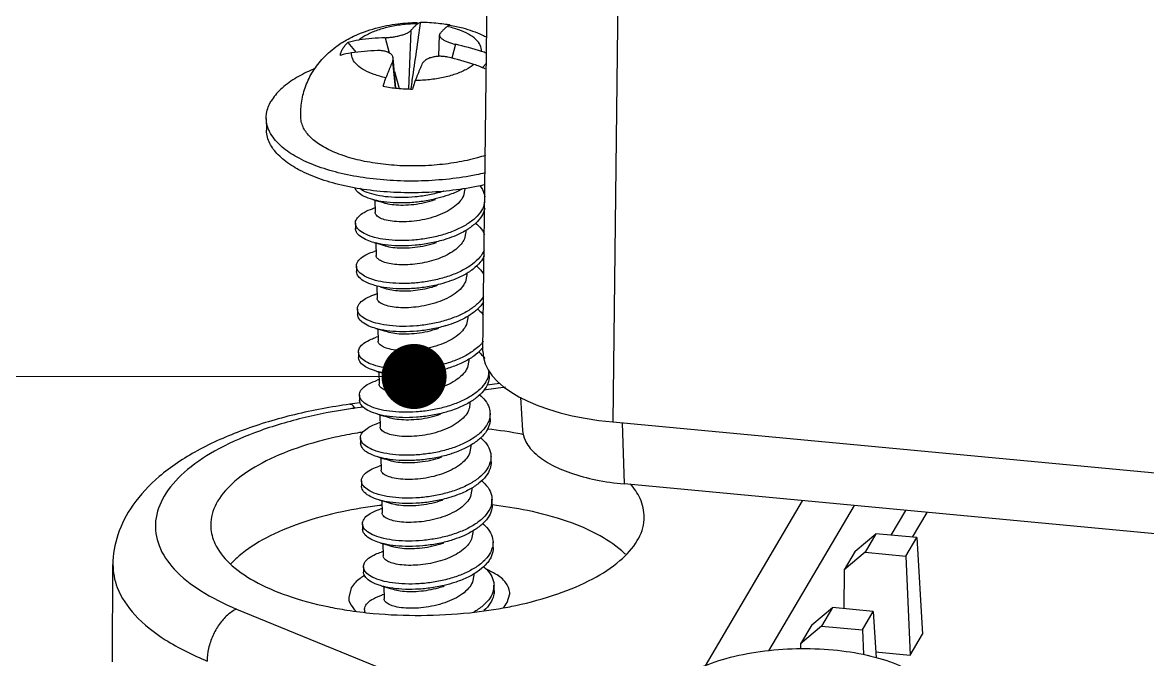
# Model space of a CAD drawing. Header units: millimetres. Extents: x 1690 to 2009, y -242 to -21.
# Drawn here: x 1715.92 to 1741.86, y -194.72 to -180.03 of the extents above; entities that cross this region are included whole.
import ezdxf

# ---------------------------------------------------------------- set-up
doc = ezdxf.new("R2010")
doc.units = ezdxf.units.MM
doc.layers.add('3_ALL_AXES', color=7, linetype='Continuous')
doc.layers.add('from', color=7, linetype='Continuous', lineweight=13)
doc.styles.add('宋体', font='SimSun.ttf')
doc.dimstyles.new('YanXiu', dxfattribs={"dimscale": 1.5, "dimtxt": 2.5, "dimasz": 2.2, "dimexe": 0.65, "dimexo": 0.65, "dimgap": 0.5, "dimtad": 1, "dimdsep": 46, "dimtxsty": '宋体', "dimcen": 0, "dimclrd": 3, "dimclre": 3, "dimclrt": 3, "dimazin": 2, "dimtfac": 1, "dimtofl": 0, "dimtmove": 0, "dimatfit": 3, "dimfxl": 1, "dimlwd": 5, "dimlwe": 5, "dimarcsym": 0})

# ---------------------------------------------------------------- blocks, each defined once
blk = doc.blocks.new('u40')
at = {"color": 7, "linetype": 'Continuous'}
for p, q in [((-94.345, 49.145), (-94.063, 72.876)), ((-91.067, 71.236), (-91.35, 47.509)), ((-96.603, 56.371), (-96.506, 56.021)), ((-96.009, 56.535), (-96.062, 55.192)), ((-95.363, 55.94), (-95.347, 56.433)), ((-97.458, 56.26), (-97.309, 56.075)), ((-97.309, 56.075), (-97.275, 56.033)), ((-94.981, 56.219), (-95.059, 55.898)), ((-96.429, 55.821), (-96.366, 55.211)), ((-96.353, 55.209), (-96.414, 55.899)), ((-94.344, 55.694), (-94.266, 55.78)), ((-96.387, 55.591), (-96.279, 55.202)), ((-94.358, 55.678), (-94.353, 55.683)), ((-94.353, 55.683), (-94.344, 55.694)), ((-94.763, 52.884), (-94.795, 52.724)), ((-96.834, 52.446), (-96.878, 52.431)), ((-97.285, 52.091), (-97.282, 51.967)), ((-94.74, 51.894), (-94.772, 51.734)), ((-96.81, 51.456), (-96.855, 51.441)), ((-97.262, 51.101), (-97.259, 50.977)), ((-94.717, 50.904), (-94.749, 50.744)), ((-96.836, 50.656), (-96.879, 50.669)), ((-96.787, 50.465), (-96.831, 50.451)), ((-96.578, 50.582), (-96.531, 50.57)), ((-97.239, 50.111), (-97.236, 49.987)), ((-94.694, 49.914), (-94.726, 49.754)), ((-96.764, 49.475), (-96.808, 49.461)), ((-97.216, 49.12), (-97.213, 48.997)), ((-94.67, 48.924), (-94.703, 48.764)), ((-94.202, 48.572), (-94.205, 48.696)), ((-96.741, 48.485), (-96.785, 48.47)), ((-93.828, 48.311), (-94.326, 48.241)), ((-93.952, 48.4), (-94.259, 48.357)), ((-97.193, 48.13), (-97.19, 48.006)), ((-93.479, 48.078), (-93.431, 47.316)), ((-97.182, 47.95), (-97.416, 47.917)), ((-97.108, 47.853), (-97.299, 47.827)), ((-96.718, 47.495), (-96.762, 47.48)), ((-94.179, 47.582), (-94.182, 47.705)), ((-91.35, 47.509), (-19.727, 40.795)), ((-91.136, 47.489), (-91.088, 46.079)), ((-97.169, 47.14), (-97.167, 47.016)), ((-94.624, 46.943), (-94.656, 46.783)), ((-94.156, 46.591), (-94.159, 46.715)), ((-96.694, 46.505), (-96.739, 46.49)), ((-97.146, 46.15), (-97.143, 46.026)), ((-94.601, 45.953), (-94.633, 45.793)), ((-19.467, 39.365), (-91.088, 46.079)), ((-94.133, 45.601), (-94.135, 45.725)), ((-89.216, 41.883), (-86.975, 45.694)), ((-96.671, 45.515), (-96.715, 45.5)), ((-87.751, 42.232), (-85.78, 45.582)), ((-84.931, 44.899), (-84.595, 45.47)), ((-84.108, 45.425), (-84.445, 44.853)), ((-97.123, 45.16), (-97.12, 45.036)), ((-94.578, 44.963), (-94.61, 44.803)), ((-85.761, 44.533), (-85.282, 44.932)), ((-85.282, 44.932), (-85.533, 44.506)), ((-84.342, 44.844), (-85.282, 44.932)), ((-94.109, 44.611), (-94.112, 44.735)), ((-84.593, 44.418), (-84.342, 44.844)), ((-84.342, 44.844), (-84.21, 42.615)), ((-96.648, 44.524), (-96.692, 44.51)), ((-85.761, 44.533), (-86.018, 44.096)), ((-85.533, 44.506), (-86.018, 44.096)), ((-85.533, 44.506), (-84.593, 44.418)), ((-84.593, 44.418), (-84.493, 42.133)), ((-102.89, 41.98), (-102.878, 44.22)), ((-97.1, 44.17), (-97.097, 44.046)), ((-94.555, 43.973), (-94.587, 43.813)), ((-86.018, 44.096), (-86.02, 43.203)), ((-97.383, 43.685), (-97.441, 43.459)), ((-94.086, 43.621), (-94.089, 43.745)), ((-96.625, 43.534), (-96.669, 43.52)), ((-93.786, 43.348), (-93.726, 43.546)), ((-100.024, 43.196), (-93.346, 40.464)), ((-97.077, 43.179), (-97.075, 43.125)), ((-86.763, 42.829), (-86.285, 43.228)), ((-86.285, 43.228), (-86.536, 42.802)), ((-85.345, 43.139), (-86.285, 43.228)), ((-85.596, 42.713), (-85.345, 43.139)), ((-85.345, 43.139), (-85.281, 42.068)), ((-86.763, 42.829), (-87.021, 42.392)), ((-86.536, 42.802), (-87.021, 42.392)), ((-86.536, 42.802), (-85.596, 42.713)), ((-85.596, 42.713), (-85.571, 42.144)), ((-84.493, 42.133), (-84.21, 42.615)), ((-87.021, 42.392), (-87.021, 42.28)), ((-85.29, 42.208), (-84.493, 42.133))]:
    blk.add_line(p, q, dxfattribs=at)
for points in [[(-96.883, 52.636), (-96.793, 52.611), (-96.692, 52.582), (-96.625, 52.563)], [(-96.859, 51.646), (-96.77, 51.621), (-96.669, 51.592), (-96.601, 51.573)], [(-96.718, 50.623), (-96.618, 50.594), (-96.578, 50.582)], [(-96.813, 49.666), (-96.723, 49.641), (-96.622, 49.612), (-96.555, 49.592)], [(-96.79, 48.676), (-96.7, 48.651), (-96.599, 48.622), (-96.532, 48.602)], [(-96.767, 47.686), (-96.677, 47.661), (-96.576, 47.632), (-96.509, 47.612)], [(-96.743, 46.695), (-96.654, 46.67), (-96.553, 46.641), (-96.485, 46.622)], [(-96.72, 45.705), (-96.631, 45.68), (-96.53, 45.651), (-96.462, 45.632)], [(-96.697, 44.715), (-96.608, 44.69), (-96.506, 44.661), (-96.439, 44.641)], [(-96.674, 43.725), (-96.584, 43.7), (-96.483, 43.671), (-96.416, 43.651)]]:
    blk.add_lwpolyline(points, dxfattribs=at)
for centre, radius, start, end in [((-294.06, 84.625), 200.232, 351.60535, 351.98937), ((-95.772, 56.628), 0.0936, 95.9445, 97.8874), ((-95.793, 52.889), 3.833, 83.8208, 89.8374), ((-95.753, 53.249), 3.47, 80.9335, 83.8263), ((-95.715, 53.493), 3.223, 79.0741, 80.9188), ((-95.094, 56.56), 0.0979, 96.0125, 102.8685), ((-96.992, 54.805), 1.527, 97.9407, 107.7541), ((-96.383, 50.474), 5.901, 92.1454, 97.991), ((-96.558, 50.176), 5.901, 92.1454, 97.991), ((-96.442, 49.715), 6.666, 71.9465, 77.3371), ((-94.955, 54.276), 1.869, 68.2634, 71.9567), ((-97.167, 54.507), 1.527, 97.9407, 107.7541), ((-96.618, 49.417), 6.666, 71.9465, 77.3371), ((-95.131, 53.977), 1.87, 63.3825, 71.9559), ((-158.942, 64.748), 63.66, 351.36721, 351.54932), ((-94.773, 52.65), 0.475, 343.7402, 345.886), ((-94.766, 52.649), 0.468, 345.8622, 355.2605), ((-95.086, 48.371), 0.99, 46.4242, 49.8725), ((-95.035, 49.763), 0.872, 318.5437, 318.8702), ((-94.981, 49.717), 0.801, 318.8118, 323.2991), ((-96.946, 49.177), 0.283, 215.8406, 217.6295), ((-94.67, 48.687), 0.465, 345.3095, 345.8621), ((-94.666, 48.687), 0.461, 345.827, 1.1156), ((-95.458, 34.635), 13.319, 97.943, 98.3651), ((-95.549, 37.169), 10.226, 98.9004, 99.2293), ((-95.246, 37.79), 9.607, 79.1925, 84.0127), ((-95.119, 38.505), 8.88, 78.8651, 79.1302), ((-94.646, 46.713), 0.488, 341.6079, 345.8863), ((-94.58, 45.714), 0.444, 346.191, 1.4393), ((-95.425, 34.961), 10.701, 96.8226, 96.9943), ((-95.42, 34.917), 10.746, 96.6999, 96.8226), ((-94.94, 44.951), 0.895, 314.6524, 319.9153), ((-94.619, 44.739), 0.508, 337.9757, 345.7847), ((-92.528, 42.96), 2.097, 45.5018, 46.272), ((-96.821, 44.234), 0.295, 215.6095, 219.7311), ((-94.545, 43.735), 0.456, 346.4551, 346.9283), ((-94.547, 43.735), 0.457, 346.9324, 1.2034), ((-96.887, 43.185), 0.189, 181.7837, 199.0685), ((-94.957, 42.417), 1.006, 48.5625, 49.684)]:
    blk.add_arc(centre, radius, start, end, dxfattribs=at)
blk.add_ellipse((-90.344, 49.213), major_axis=(4.001, 0.095), ratio=0.434926, start_param=3.125946, end_param=4.448003, dxfattribs=at)
for points, start_tangent, end_tangent in [([(-95.85, 56.69), (-96.178, 56.671), (-96.492, 56.621), (-96.776, 56.543), (-97.017, 56.44), (-97.203, 56.318)], (-0.999939, -0.011082), (-0.766595, -0.642131)), ([(-95.85, 56.69), (-95.876, 56.669), (-95.904, 56.645), (-95.931, 56.619), (-95.958, 56.591), (-95.984, 56.563), (-96.009, 56.535)], (-0.788317, -0.615269), (-0.647117, -0.762391)), ([(-95.85, 56.69), (-95.816, 56.712), (-95.785, 56.721)], (0.788317, 0.615269), (0.990553, 0.137133)), ([(-95.173, 56.627), (-95.199, 56.605), (-95.226, 56.581), (-95.254, 56.555), (-95.281, 56.527), (-95.307, 56.499), (-95.331, 56.471)], (-0.788317, -0.615269), (-0.647117, -0.762391)), ([(-95.116, 56.656), (-95.138, 56.648), (-95.173, 56.627)], (-0.975165, -0.221481), (-0.788317, -0.615269)), ([(-94.376, 56.053), (-94.407, 56.195), (-94.508, 56.33), (-94.675, 56.45), (-94.9, 56.551), (-95.173, 56.627)], (0.041656, 0.999132), (-0.978171, 0.207804)), ([(-96.603, 56.371), (-96.555, 56.374), (-96.507, 56.378), (-96.459, 56.383), (-96.409, 56.39), (-96.359, 56.398), (-96.308, 56.409), (-96.258, 56.42), (-96.211, 56.433), (-96.168, 56.447), (-96.129, 56.462), (-96.095, 56.476), (-96.066, 56.491), (-96.043, 56.505), (-96.024, 56.52), (-96.009, 56.535)], (0.999286, 0.037787), (0.647117, 0.762391)), ([(-95.331, 56.471), (-95.341, 56.456), (-95.346, 56.44), (-95.347, 56.433)], (-0.647117, -0.762391), (-0.032424, -0.999474)), ([(-95.347, 56.433), (-95.346, 56.423), (-95.342, 56.406), (-95.331, 56.387), (-95.315, 56.367), (-95.293, 56.347), (-95.265, 56.327), (-95.232, 56.308), (-95.196, 56.289), (-95.156, 56.272), (-95.115, 56.257), (-95.073, 56.243), (-95.028, 56.231), (-94.981, 56.219)], (-0.032424, -0.999474), (0.975716, -0.219037)), ([(-97.633, 55.962), (-97.615, 56.038), (-97.579, 56.114)], (0.121321, 0.992613), (0.507097, 0.861889)), ([(-97.579, 56.114), (-97.527, 56.188), (-97.458, 56.26)], (0.507097, 0.861889), (0.738896, 0.673819)), ([(-96.414, 55.899), (-96.414, 55.9), (-96.419, 55.925), (-96.43, 55.95), (-96.446, 55.974), (-96.468, 55.996), (-96.496, 56.016), (-96.529, 56.033), (-96.565, 56.047), (-96.604, 56.058), (-96.645, 56.066), (-96.688, 56.071), (-96.732, 56.073), (-96.779, 56.073)], (-0.088932, 0.996038), (-0.999286, -0.037787)), ([(-96.582, 55.446), (-96.854, 55.522), (-97.08, 55.622), (-97.247, 55.743), (-97.348, 55.877), (-97.378, 56.02)], (-0.978171, 0.207804), (0.041656, 0.999132)), ([(-96.429, 55.821), (-96.453, 55.766), (-96.478, 55.707), (-96.504, 55.644), (-96.531, 55.579), (-96.557, 55.512), (-96.582, 55.446)], (-0.408606, -0.912711), (-0.352065, -0.935975)), ([(-96.429, 55.821), (-96.419, 55.848), (-96.414, 55.874), (-96.414, 55.899)], (0.408606, 0.912711), (-0.088932, 0.996038)), ([(-95.156, 55.921), (-95.205, 55.93), (-95.253, 55.937), (-95.302, 55.94), (-95.351, 55.941), (-95.402, 55.938), (-95.453, 55.932), (-95.503, 55.923), (-95.55, 55.91), (-95.593, 55.894), (-95.632, 55.875), (-95.666, 55.854), (-95.694, 55.832), (-95.718, 55.809), (-95.737, 55.784), (-95.751, 55.757)], (-0.975716, 0.219037), (-0.408606, -0.912711)), ([(-95.751, 55.757), (-95.776, 55.702), (-95.801, 55.643), (-95.827, 55.58), (-95.853, 55.515), (-95.879, 55.449), (-95.905, 55.383)], (-0.408606, -0.912711), (-0.352065, -0.935975)), ([(-94.552, 55.755), (-94.738, 55.633), (-94.978, 55.53), (-95.263, 55.452), (-95.576, 55.402), (-95.905, 55.383)], (-0.766595, -0.642131), (-0.999939, -0.011082)), ([(-96.647, 55.251), (-96.617, 55.348), (-96.582, 55.446)], (0.280732, 0.959786), (0.352065, 0.935975)), ([(-95.905, 55.383), (-95.939, 55.285), (-95.969, 55.187)], (-0.352065, -0.935975), (-0.280732, -0.959786)), ([(-96.647, 55.251), (-96.317, 55.204), (-95.969, 55.187)], (0.981846, -0.189681), (0.999991, -0.004223)), ([(-94.415, 52.96), (-94.356, 52.868), (-94.301, 52.703)], (0.614107, -0.789222), (0.128664, -0.991688)), ([(-96.883, 52.636), (-96.941, 52.654), (-97.128, 52.734), (-97.25, 52.83), (-97.298, 52.91)], (-0.963296, 0.268443), (-0.303172, 0.952936)), ([(-95.244, 52.831), (-95.264, 52.825), (-95.579, 52.747), (-95.905, 52.699), (-96.227, 52.683), (-96.529, 52.697), (-96.797, 52.738), (-97.018, 52.804), (-97.182, 52.89), (-97.184, 52.892)], (-0.954305, -0.298834), (-0.81582, 0.578306)), ([(-95.203, 52.72), (-95.449, 52.651), (-95.774, 52.59), (-96.102, 52.562), (-96.415, 52.564), (-96.7, 52.596), (-96.883, 52.636)], (-0.949856, -0.312687), (-0.963296, 0.268443)), ([(-94.795, 52.724), (-94.886, 52.584), (-95.031, 52.452), (-95.221, 52.339), (-95.441, 52.248), (-95.682, 52.181), (-95.93, 52.139), (-96.17, 52.124), (-96.391, 52.133), (-96.576, 52.164), (-96.715, 52.212), (-96.803, 52.275), (-96.831, 52.341)], (-0.393359, -0.919385), (-0.042563, 0.999094)), ([(-94.819, 52.884), (-94.865, 52.859), (-95.14, 52.741), (-95.203, 52.72)], (-0.877123, -0.480266), (-0.949856, -0.312687)), ([(-97.285, 52.091), (-97.28, 52.137), (-97.217, 52.243), (-97.085, 52.342), (-96.891, 52.427), (-96.878, 52.431)], (-0.030534, 0.999534), (0.949803, 0.312848)), ([(-94.317, 52.517), (-94.403, 52.344), (-94.556, 52.181), (-94.769, 52.034), (-95.03, 51.909), (-95.327, 51.81), (-95.647, 51.74), (-95.974, 51.701), (-96.292, 51.693), (-96.586, 51.715), (-96.842, 51.764), (-97.047, 51.837), (-97.193, 51.927), (-97.252, 51.991)], (-0.27999, -0.960003), (-0.552873, 0.833266)), ([(-96.625, 52.563), (-96.586, 52.552), (-96.402, 52.521), (-96.182, 52.512), (-95.942, 52.527), (-95.693, 52.569), (-95.452, 52.636), (-95.437, 52.641)], (0.957779, -0.287507), (0.944375, 0.328872)), ([(-94.305, 52.429), (-94.373, 52.262), (-94.512, 52.094), (-94.712, 51.942), (-94.965, 51.811), (-95.179, 51.73)], (-0.205882, -0.978577), (-0.949937, -0.312441)), ([(-97.252, 51.991), (-97.272, 52.029), (-97.285, 52.091)], (-0.552873, 0.833266), (-0.030534, 0.999534)), ([(-96.859, 51.646), (-97.012, 51.698), (-97.17, 51.786), (-97.261, 51.888), (-97.282, 51.967)], (-0.963688, 0.267031), (-0.040559, 0.999177)), ([(-94.513, 52.095), (-94.415, 51.998), (-94.312, 51.836)], (0.761344, -0.648348), (0.38874, -0.921347)), ([(-95.179, 51.73), (-95.257, 51.705), (-95.575, 51.629), (-95.904, 51.583), (-96.227, 51.569), (-96.529, 51.585), (-96.795, 51.63), (-96.859, 51.646)], (-0.949937, -0.312441), (-0.963688, 0.267031)), ([(-96.601, 51.573), (-96.562, 51.562), (-96.377, 51.531), (-96.156, 51.522), (-95.916, 51.537), (-95.667, 51.579), (-95.427, 51.646), (-95.414, 51.651)], (0.957773, -0.287525), (0.944372, 0.328879)), ([(-94.772, 51.734), (-94.85, 51.608), (-94.972, 51.489), (-95.133, 51.383), (-95.32, 51.294), (-95.529, 51.223), (-95.749, 51.173), (-95.97, 51.143), (-96.183, 51.133), (-96.379, 51.144), (-96.545, 51.172)], (-0.393359, -0.919385), (-0.972219, 0.234074)), ([(-97.262, 51.101), (-97.244, 51.182), (-97.157, 51.288), (-97.002, 51.383), (-96.855, 51.441)], (-0.005964, 0.999982), (0.950118, 0.311891)), ([(-94.316, 51.466), (-94.417, 51.306), (-94.587, 51.147), (-94.815, 51.006), (-95.087, 50.888), (-95.392, 50.797), (-95.716, 50.736), (-96.041, 50.706), (-96.354, 50.707), (-96.639, 50.736), (-96.882, 50.792)], (-0.399254, -0.91684), (-0.955088, 0.296321)), ([(-96.545, 51.172), (-96.663, 51.209), (-96.749, 51.257), (-96.798, 51.312), (-96.807, 51.351)], (-0.972219, 0.234074), (-0.039087, 0.999236)), ([(-94.315, 51.337), (-94.406, 51.192), (-94.574, 51.031), (-94.8, 50.888), (-95.073, 50.768), (-95.156, 50.74)], (-0.409202, -0.912444), (-0.949855, -0.312691)), ([(-94.494, 51.108), (-94.479, 51.095), (-94.336, 50.933), (-94.321, 50.909)], (0.764366, -0.644783), (0.503289, -0.864118)), ([(-97.224, 50.995), (-97.259, 51.072), (-97.262, 51.101)], (-0.579891, 0.814694), (-0.005964, 0.999982)), ([(-96.879, 50.669), (-97.071, 50.747), (-97.198, 50.843), (-97.256, 50.949), (-97.259, 50.977)], (-0.955088, 0.296321), (-0.005964, 0.999982)), ([(-97.201, 50.967), (-97.224, 50.995)], (-0.673262, 0.739404), (-0.579891, 0.814694)), ([(-96.882, 50.792), (-97.073, 50.871), (-97.201, 50.967)], (-0.955088, 0.296321), (-0.673262, 0.739404)), ([(-95.156, 50.74), (-95.379, 50.676), (-95.704, 50.613), (-96.032, 50.582), (-96.347, 50.583), (-96.634, 50.612), (-96.836, 50.656)], (-0.949855, -0.312691), (-0.96334, 0.268284)), ([(-94.749, 50.744), (-94.839, 50.603), (-94.985, 50.472), (-95.175, 50.358), (-95.395, 50.268), (-95.635, 50.201), (-95.884, 50.159), (-96.124, 50.143), (-96.345, 50.152), (-96.53, 50.183), (-96.669, 50.232), (-96.757, 50.295), (-96.785, 50.36)], (-0.393359, -0.919385), (-0.042559, 0.999094)), ([(-96.531, 50.57), (-96.365, 50.542), (-96.168, 50.531), (-95.956, 50.541), (-95.735, 50.571), (-95.515, 50.621), (-95.391, 50.66)], (0.972219, -0.234074), (0.944303, 0.329078)), ([(-97.238, 50.111), (-97.236, 50.146), (-97.178, 50.254), (-97.051, 50.355), (-96.859, 50.441), (-96.831, 50.451)], (-0.038305, 0.999266), (0.949702, 0.313154)), ([(-94.33, 50.404), (-94.47, 50.236), (-94.673, 50.083), (-94.927, 49.952), (-95.222, 49.846), (-95.542, 49.77), (-95.872, 49.725), (-96.196, 49.712), (-96.498, 49.73), (-96.763, 49.776), (-96.978, 49.846), (-97.133, 49.935), (-97.207, 50.013)], (-0.520754, -0.853707), (-0.538544, 0.842597)), ([(-97.207, 50.013), (-97.221, 50.038), (-97.238, 50.111)], (-0.538544, 0.842597), (-0.038305, 0.999266)), ([(-94.331, 50.274), (-94.468, 50.112), (-94.67, 49.959), (-94.924, 49.828), (-95.133, 49.749)], (-0.529998, -0.847999), (-0.949934, -0.312451)), ([(-94.466, 50.114), (-94.364, 50.012), (-94.33, 49.969)], (0.761191, -0.648528), (0.58487, -0.811127)), ([(-96.813, 49.666), (-96.975, 49.722), (-97.13, 49.811), (-97.218, 49.914), (-97.235, 49.987)], (-0.963694, 0.267009), (-0.038305, 0.999266)), ([(-95.133, 49.749), (-95.219, 49.723), (-95.539, 49.646), (-95.869, 49.602), (-96.193, 49.589), (-96.495, 49.606), (-96.76, 49.652), (-96.813, 49.666)], (-0.949934, -0.312451), (-0.963694, 0.267009)), ([(-94.726, 49.754), (-94.816, 49.614), (-94.96, 49.483), (-95.15, 49.369), (-95.37, 49.278), (-95.61, 49.211), (-95.858, 49.169), (-96.098, 49.153), (-96.32, 49.162), (-96.507, 49.193), (-96.645, 49.242), (-96.733, 49.305), (-96.761, 49.37)], (-0.393359, -0.919385), (-0.042524, 0.999095)), ([(-96.555, 49.592), (-96.516, 49.582), (-96.331, 49.55), (-96.109, 49.541), (-95.87, 49.557), (-95.621, 49.599), (-95.381, 49.666), (-95.368, 49.67)], (0.957773, -0.287526), (0.944372, 0.32888)), ([(-97.216, 49.12), (-97.188, 49.22), (-97.089, 49.324), (-96.922, 49.418), (-96.808, 49.461)], (-0.012561, 0.999921), (0.949952, 0.312397)), ([(-94.337, 49.369), (-94.381, 49.313), (-94.441, 49.252)], (-0.587738, -0.809051), (-0.724248, -0.689539)), ([(-97.175, 49.011), (-97.215, 49.111), (-97.216, 49.12)], (-0.585457, 0.810704), (-0.012561, 0.999921)), ([(-94.441, 49.252), (-94.559, 49.154), (-94.793, 49.013), (-95.073, 48.897), (-95.384, 48.808), (-95.712, 48.75), (-96.04, 48.724), (-96.353, 48.729), (-96.635, 48.764), (-96.872, 48.824), (-97.054, 48.906), (-97.17, 49.004)], (-0.724248, -0.689539), (-0.610483, 0.792029)), ([(-94.382, 49.186), (-94.556, 49.03), (-94.79, 48.889), (-95.07, 48.773), (-95.11, 48.759)], (-0.662046, -0.749463), (-0.949866, -0.312658)), ([(-94.403, 49.088), (-94.301, 48.97)], (0.724145, -0.689648), (0.570444, -0.821336)), ([(-96.79, 48.676), (-96.869, 48.7), (-97.051, 48.782), (-97.167, 48.88), (-97.212, 48.987), (-97.213, 48.997)], (-0.96335, 0.268248), (-0.012561, 0.999921)), ([(-94.22, 48.569), (-94.303, 48.394), (-94.454, 48.228), (-94.666, 48.079), (-94.929, 47.952), (-95.229, 47.851), (-95.552, 47.78), (-95.882, 47.741), (-96.203, 47.733), (-96.499, 47.756), (-96.757, 47.806), (-96.963, 47.88), (-97.107, 47.972), (-97.159, 48.029)], (-0.253599, -0.96731), (-0.560648, 0.828054)), ([(-95.11, 48.759), (-95.381, 48.684), (-95.709, 48.626), (-96.037, 48.6), (-96.35, 48.605), (-96.632, 48.64), (-96.79, 48.676)], (-0.949866, -0.312658), (-0.96335, 0.268248)), ([(-94.703, 48.764), (-94.792, 48.624), (-94.936, 48.493), (-95.125, 48.38), (-95.344, 48.289), (-95.586, 48.221), (-95.833, 48.179), (-96.073, 48.163), (-96.296, 48.172), (-96.483, 48.203), (-96.622, 48.252), (-96.71, 48.315), (-96.738, 48.38)], (-0.393359, -0.919385), (-0.042552, 0.999094)), ([(-96.532, 48.602), (-96.493, 48.591), (-96.306, 48.56), (-96.084, 48.551), (-95.844, 48.567), (-95.596, 48.609), (-95.356, 48.676), (-95.344, 48.68)], (0.957771, -0.287532), (0.944369, 0.328888)), ([(-94.202, 48.572), (-94.217, 48.446), (-94.3, 48.27), (-94.452, 48.104), (-94.663, 47.955), (-94.926, 47.828), (-95.087, 47.769)], (0.020757, -0.999785), (-0.949898, -0.312561)), ([(-97.192, 48.13), (-97.185, 48.185), (-97.115, 48.292), (-96.976, 48.391), (-96.785, 48.47)], (-0.023737, 0.999718), (0.949993, 0.312271)), ([(-97.159, 48.029), (-97.182, 48.076), (-97.192, 48.13)], (-0.560648, 0.828054), (-0.023737, 0.999718)), ([(-96.767, 47.686), (-96.96, 47.756), (-97.104, 47.848), (-97.179, 47.952), (-97.189, 48.006)], (-0.96358, 0.267419), (-0.023737, 0.999718)), ([(-94.423, 48.136), (-94.295, 48.003), (-94.203, 47.832), (-94.182, 47.705)], (0.763401, -0.645925), (0.02612, -0.999659)), ([(-97.416, 47.917), (-98.69, 47.677), (-99.875, 47.32), (-100.933, 46.844), (-101.81, 46.249), (-102.419, 45.589), (-102.765, 44.905), (-102.878, 44.22)], (-0.990405, -0.138198), (-0.005657, -0.999984)), ([(-97.396, 47.813), (-98.516, 47.595), (-99.612, 47.259), (-100.532, 46.835), (-101.238, 46.34), (-101.698, 45.796), (-101.893, 45.227), (-101.813, 44.658), (-101.462, 44.115), (-100.855, 43.619), (-100.024, 43.196)], (-0.98936, -0.145489), (0.925561, -0.378598)), ([(-97.299, 47.827), (-97.379, 47.91), (-97.415, 47.912)], (-0.541472, 0.840719), (-0.990021, -0.140923)), ([(-95.087, 47.769), (-95.226, 47.727), (-95.549, 47.656), (-95.879, 47.617), (-96.2, 47.609), (-96.497, 47.632), (-96.754, 47.682), (-96.767, 47.686)], (-0.949898, -0.312561), (-0.96358, 0.267419)), ([(-94.679, 47.773), (-94.769, 47.633), (-94.914, 47.502), (-95.103, 47.389), (-95.323, 47.298), (-95.564, 47.231), (-95.812, 47.189), (-96.052, 47.173), (-96.274, 47.182), (-96.46, 47.213), (-96.599, 47.262), (-96.687, 47.324), (-96.715, 47.39)], (-0.393359, -0.919385), (-0.042524, 0.999095)), ([(-94.647, 47.934), (-94.648, 47.907), (-94.679, 47.773)], (0.025158, -0.999683), (-0.393359, -0.919385)), ([(-97.169, 47.14), (-97.169, 47.149), (-97.129, 47.258), (-97.018, 47.361), (-96.842, 47.452), (-96.762, 47.48)], (-0.033641, 0.999434), (0.94974, 0.313038)), ([(-94.195, 47.587), (-94.237, 47.475), (-94.361, 47.305), (-94.549, 47.148), (-94.791, 47.011), (-95.077, 46.899), (-95.393, 46.815), (-95.722, 46.763), (-96.049, 46.742), (-96.357, 46.753), (-96.633, 46.792), (-96.861, 46.856), (-97.032, 46.942), (-97.136, 47.041)], (-0.241287, -0.970454), (-0.537685, 0.843146)), ([(-96.509, 47.612), (-96.469, 47.601), (-96.282, 47.57), (-96.059, 47.561), (-95.819, 47.577), (-95.572, 47.619), (-95.33, 47.687), (-95.321, 47.69)], (0.957772, -0.287528), (0.944366, 0.328897)), ([(-94.179, 47.582), (-94.181, 47.53), (-94.234, 47.352), (-94.358, 47.181), (-94.546, 47.024), (-94.789, 46.887), (-95.063, 46.779)], (0.02612, -0.999659), (-0.949924, -0.312482)), ([(-94.182, 47.705), (-94.184, 47.653), (-94.195, 47.587)], (0.02612, -0.999659), (-0.241287, -0.970454)), ([(-97.189, 47.263), (-97.659, 47.175), (-98.628, 46.908), (-99.439, 46.56), (-100.064, 46.142), (-100.463, 45.68)], (-0.987054, -0.16039), (-0.507097, -0.861889)), ([(-93.431, 47.316), (-93.372, 47.088), (-93.161, 46.803), (-92.805, 46.547), (-92.327, 46.335), (-91.743, 46.176), (-91.088, 46.079)], (0.067909, -0.997692), (0.995635, -0.093332)), ([(-97.136, 47.041), (-97.169, 47.14)], (-0.537685, 0.843146), (-0.033641, 0.999434)), ([(-96.743, 46.695), (-96.858, 46.733), (-97.029, 46.818), (-97.133, 46.917), (-97.166, 47.016)], (-0.963529, 0.267603), (-0.033641, 0.999434)), ([(-94.4, 47.147), (-94.33, 47.081), (-94.209, 46.914), (-94.16, 46.738), (-94.159, 46.715)], (0.763671, -0.645605), (0.021048, -0.999778)), ([(-95.063, 46.779), (-95.075, 46.775), (-95.39, 46.692), (-95.719, 46.639), (-96.046, 46.618), (-96.354, 46.629), (-96.63, 46.668), (-96.743, 46.695)], (-0.949924, -0.312482), (-0.963529, 0.267603)), ([(-94.656, 46.783), (-94.746, 46.643), (-94.889, 46.513), (-95.078, 46.4), (-95.298, 46.308), (-95.539, 46.241), (-95.787, 46.199), (-96.027, 46.183), (-96.249, 46.191), (-96.437, 46.223), (-96.576, 46.271), (-96.664, 46.334), (-96.692, 46.4)], (-0.393359, -0.919385), (-0.042555, 0.999094)), ([(-96.485, 46.622), (-96.446, 46.611), (-96.26, 46.58), (-96.038, 46.571), (-95.798, 46.587), (-95.55, 46.629), (-95.309, 46.696), (-95.298, 46.7)], (0.957771, -0.287532), (0.944369, 0.328888)), ([(-94.159, 46.715), (-94.173, 46.594)], (0.021048, -0.999778), (-0.243752, -0.969838)), ([(-97.146, 46.15), (-97.132, 46.223), (-97.05, 46.329), (-96.899, 46.426), (-96.739, 46.49)], (-0.008892, 0.99996), (0.950136, 0.311836)), ([(-94.183, 46.559), (-94.278, 46.384), (-94.44, 46.221), (-94.662, 46.075), (-94.931, 45.952), (-95.236, 45.856), (-95.562, 45.791), (-95.891, 45.757), (-96.209, 45.754), (-96.5, 45.782), (-96.75, 45.837), (-96.946, 45.914), (-97.078, 46.008)], (-0.315444, -0.948944), (-0.697216, 0.716861)), ([(-94.156, 46.591), (-94.18, 46.435), (-94.275, 46.26), (-94.437, 46.097), (-94.659, 45.951), (-94.928, 45.828), (-95.04, 45.789)], (0.021048, -0.999778), (-0.949863, -0.312665)), ([(-97.11, 46.046), (-97.141, 46.114), (-97.146, 46.15)], (-0.576566, 0.81705), (-0.008892, 0.99996)), ([(-96.72, 45.705), (-96.747, 45.713), (-96.943, 45.79), (-97.075, 45.885), (-97.138, 45.99), (-97.143, 46.026)], (-0.963328, 0.268327), (-0.008892, 0.99996)), ([(-97.078, 46.008), (-97.11, 46.046)], (-0.697216, 0.716861), (-0.576566, 0.81705)), ([(-94.378, 46.157), (-94.228, 45.995), (-94.148, 45.821), (-94.136, 45.725)], (0.764233, -0.644941), (0.024056, -0.999711)), ([(-90.626, 45.306), (-90.721, 45.743), (-90.945, 46.081)], (0.010196, 0.999948), (-0.661823, 0.74966)), ([(-100.463, 45.68), (-100.621, 45.195), (-100.621, 45.073)], (-0.507097, -0.861889), (0.067825, -0.997697)), ([(-95.04, 45.789), (-95.233, 45.733), (-95.559, 45.667), (-95.888, 45.633), (-96.206, 45.631), (-96.497, 45.658), (-96.72, 45.705)], (-0.949863, -0.312665), (-0.963328, 0.268327)), ([(-94.633, 45.793), (-94.722, 45.653), (-94.865, 45.524), (-95.053, 45.41), (-95.273, 45.319), (-95.515, 45.251), (-95.761, 45.209), (-96.001, 45.193), (-96.225, 45.201), (-96.414, 45.233), (-96.553, 45.281), (-96.641, 45.344), (-96.669, 45.41)], (-0.393359, -0.919385), (-0.04265, 0.99909)), ([(-96.462, 45.632), (-96.423, 45.621), (-96.235, 45.59), (-96.012, 45.581), (-95.772, 45.597), (-95.525, 45.639), (-95.284, 45.707), (-95.275, 45.71)], (0.957772, -0.287528), (0.944366, 0.328897)), ([(-96.728, 45.583), (-97.592, 45.439), (-98.548, 45.176), (-99.348, 44.832), (-99.965, 44.42), (-100.157, 44.234)], (-0.992558, -0.121772), (-0.674325, -0.738435)), ([(-97.123, 45.16), (-97.121, 45.187), (-97.069, 45.296), (-96.946, 45.397), (-96.759, 45.485), (-96.715, 45.5)], (-0.040976, 0.99916), (0.949661, 0.313281)), ([(-94.148, 45.608), (-94.207, 45.465), (-94.342, 45.297), (-94.54, 45.143), (-94.791, 45.01), (-95.083, 44.902), (-95.402, 44.824), (-95.732, 44.777), (-96.057, 44.761), (-96.361, 44.777), (-96.629, 44.821), (-96.848, 44.889), (-97.008, 44.977), (-97.092, 45.063)], (-0.237713, -0.971335), (-0.530434, 0.847726)), ([(-94.133, 45.601), (-94.138, 45.519), (-94.204, 45.342), (-94.339, 45.173), (-94.537, 45.019), (-94.788, 44.886), (-95.017, 44.799)], (0.024056, -0.999711), (-0.949943, -0.312424)), ([(-91.079, 44.476), (-91.642, 44.881), (-92.396, 45.215), (-93.317, 45.466), (-94.134, 45.596)], (-0.722599, 0.691267), (-0.993476, 0.114044)), ([(-97.092, 45.063), (-97.101, 45.079), (-97.123, 45.16)], (-0.530434, 0.847726), (-0.040976, 0.99916)), ([(-94.352, 45.165), (-94.258, 45.073), (-94.15, 44.904), (-94.112, 44.735)], (0.762165, -0.647383), (0.024636, -0.999696)), ([(-90.785, 44.773), (-90.627, 45.258), (-90.626, 45.306)], (0.507097, 0.861889), (0.010196, 0.999948)), ([(-100.621, 45.073), (-100.527, 44.71), (-100.19, 44.254), (-99.62, 43.843), (-98.855, 43.505), (-97.922, 43.25), (-97.484, 43.171)], (0.067825, -0.997697), (0.988119, -0.153692)), ([(-96.697, 44.715), (-96.845, 44.766), (-97.005, 44.854), (-97.098, 44.955), (-97.12, 45.036)], (-0.963676, 0.267076), (-0.040976, 0.99916)), ([(-95.017, 44.799), (-95.08, 44.779), (-95.399, 44.7), (-95.729, 44.653), (-96.054, 44.638), (-96.358, 44.653), (-96.626, 44.697), (-96.697, 44.715)], (-0.949943, -0.312424), (-0.963676, 0.267076)), ([(-94.676, 44.692), (-94.799, 44.567), (-94.965, 44.455), (-95.162, 44.361), (-95.382, 44.288), (-95.613, 44.237), (-95.844, 44.209), (-96.064, 44.203), (-96.264, 44.218), (-96.429, 44.253), (-96.549, 44.302), (-96.624, 44.362), (-96.645, 44.419)], (-0.608668, -0.793425), (-0.049327, 0.998783)), ([(-96.439, 44.642), (-96.399, 44.631), (-96.211, 44.599), (-95.987, 44.591), (-95.747, 44.607), (-95.501, 44.649), (-95.259, 44.717), (-95.252, 44.719)], (0.957777, -0.287513), (0.944362, 0.328908)), ([(-94.61, 44.803), (-94.639, 44.747), (-94.676, 44.692)], (-0.393359, -0.919385), (-0.608668, -0.793425)), ([(-94.112, 44.735), (-94.112, 44.727), (-94.126, 44.614)], (0.024636, -0.999696), (-0.244763, -0.969583)), ([(-93.769, 43.241), (-93.589, 43.278), (-92.62, 43.544), (-91.81, 43.893), (-91.185, 44.311), (-90.785, 44.773)], (0.981867, 0.189571), (0.507097, 0.861889)), ([(-97.1, 44.17), (-97.076, 44.261), (-96.982, 44.366), (-96.821, 44.46), (-96.692, 44.51)], (-0.007261, 0.999974), (0.950039, 0.312133)), ([(-94.148, 44.548), (-94.255, 44.375)], (-0.374343, -0.92729), (-0.643043, -0.76583)), ([(-94.109, 44.611), (-94.109, 44.603), (-94.145, 44.424), (-94.19, 44.335)], (0.024636, -0.999696), (-0.528083, -0.849193)), ([(-102.877, 44.22), (-102.778, 43.692), (-102.372, 43.062), (-101.671, 42.488), (-100.704, 41.996)], (0.000016, -1), (0.925561, -0.378598)), ([(-97.061, 44.062), (-97.098, 44.152), (-97.1, 44.17)], (-0.581684, 0.813415), (-0.007261, 0.999974)), ([(-94.31, 44.315), (-94.428, 44.214), (-94.658, 44.072), (-94.935, 43.953), (-95.244, 43.863), (-95.572, 43.802), (-95.9, 43.774), (-96.215, 43.777), (-96.5, 43.809), (-96.741, 43.868), (-96.926, 43.949), (-97.048, 44.045)], (-0.71058, -0.703617), (-0.638686, 0.769467)), ([(-94.252, 44.251), (-94.425, 44.09), (-94.655, 43.948), (-94.932, 43.83), (-94.994, 43.808)], (-0.643043, -0.76583), (-0.94985, -0.312706)), ([(-94.332, 44.177), (-94.3, 44.149), (-94.163, 43.985), (-94.096, 43.811), (-94.089, 43.745)], (0.764385, -0.64476), (0.021474, -0.999769)), ([(-94.19, 44.335), (-94.252, 44.251)], (-0.528083, -0.849193), (-0.643043, -0.76583)), ([(-93.726, 43.546), (-93.727, 43.577), (-93.819, 43.803), (-94.053, 44.003), (-94.25, 44.104)], (0.022624, 0.999744), (-0.91828, 0.395931)), ([(-97.071, 43.973), (-97.179, 43.901), (-97.383, 43.685)], (-0.856854, -0.51556), (-0.507097, -0.861889)), ([(-96.674, 43.725), (-96.738, 43.744), (-96.924, 43.825), (-97.045, 43.922), (-97.096, 44.028), (-97.097, 44.046)], (-0.963301, 0.268424), (-0.007261, 0.999974)), ([(-94.994, 43.808), (-95.241, 43.739), (-95.569, 43.679), (-95.897, 43.65), (-96.212, 43.653), (-96.497, 43.685), (-96.674, 43.725)], (-0.94985, -0.312706), (-0.963301, 0.268424)), ([(-94.587, 43.813), (-94.676, 43.673), (-94.819, 43.543), (-95.007, 43.43), (-95.226, 43.339), (-95.468, 43.271), (-95.715, 43.229), (-95.955, 43.212), (-96.179, 43.221), (-96.367, 43.252), (-96.506, 43.301), (-96.594, 43.364), (-96.622, 43.429)], (-0.393359, -0.919385), (-0.042656, 0.99909)), ([(-96.416, 43.651), (-96.25, 43.617), (-96.05, 43.601), (-95.83, 43.607), (-95.599, 43.635), (-95.368, 43.686), (-95.229, 43.729)], (0.958096, -0.286448), (0.944293, 0.329105)), ([(-94.102, 43.628), (-94.179, 43.455), (-94.325, 43.289), (-94.533, 43.138), (-94.558, 43.123)], (-0.234203, -0.972188), (-0.866981, -0.498342)), ([(-94.086, 43.621), (-94.098, 43.508), (-94.176, 43.332), (-94.322, 43.165), (-94.327, 43.161)], (0.021474, -0.999769), (-0.748976, -0.662597)), ([(-97.441, 43.459), (-97.441, 43.455), (-97.349, 43.23), (-97.269, 43.142)], (0.058488, -0.998288), (0.736655, -0.676269)), ([(-97.076, 43.179), (-97.071, 43.226), (-97.007, 43.334), (-96.872, 43.433), (-96.675, 43.518), (-96.669, 43.52)], (-0.030891, 0.999523), (0.949844, 0.312723)), ([(-93.887, 43.219), (-93.786, 43.348)], (0.709329, 0.704878), (0.507097, 0.861889)), ([(-100.024, 43.196), (-100.236, 43.055), (-100.426, 42.842), (-100.576, 42.577), (-100.671, 42.286), (-100.704, 41.996)], (-0.907933, -0.419116), (0.003003, -0.999995)), ([(-97.484, 43.171), (-96.877, 43.096), (-95.77, 43.049), (-94.651, 43.111), (-93.769, 43.241)], (0.988119, -0.153692), (0.981867, 0.189571)), ([(-90.23, 41.164), (-89.912, 41.513), (-89.401, 41.817), (-88.733, 42.057), (-87.952, 42.216), (-87.112, 42.283), (-86.27, 42.254), (-85.483, 42.131), (-84.806, 41.921), (-84.284, 41.64), (-83.953, 41.306), (-83.836, 40.969)], (0.507097, 0.861889), (0.06582, -0.997831))]:
    blk.add_spline(points, degree=3, dxfattribs=dict(at, start_tangent=start_tangent, end_tangent=end_tangent))
at = {"layer": '3_ALL_AXES', "color": 7, "linetype": 'Continuous'}
for p, q in [((-99.342, 54.506), (-99.336, 54.236)), ((-96.838, 52.624), (-96.831, 52.341)), ((-94.741, 51.927), (-94.74, 51.894)), ((-96.815, 51.634), (-96.808, 51.351)), ((-94.718, 50.94), (-94.717, 50.904)), ((-96.791, 50.644), (-96.785, 50.36)), ((-94.694, 49.947), (-94.694, 49.914)), ((-96.768, 49.653), (-96.762, 49.37)), ((-94.671, 48.961), (-94.67, 48.924)), ((-96.745, 48.663), (-96.738, 48.38)), ((-94.648, 47.966), (-94.647, 47.934)), ((-96.722, 47.673), (-96.715, 47.39)), ((-94.625, 46.98), (-94.624, 46.943)), ((-96.699, 46.683), (-96.692, 46.4)), ((-94.602, 45.989), (-94.601, 45.953)), ((-96.675, 45.693), (-96.669, 45.41)), ((-94.579, 44.997), (-94.578, 44.963)), ((-96.652, 44.703), (-96.646, 44.419)), ((-94.555, 44.01), (-94.555, 43.973)), ((-96.629, 43.712), (-96.622, 43.429))]:
    blk.add_line(p, q, dxfattribs=at)
for centre, radius, start, end in [((-95.746, 53.091), 3.628, 79.9704, 80.7746), ((-95.739, 53.129), 3.588, 79.8017, 79.9692), ((-96.672, 51.991), 3.983, 112.73, 114.4715)]:
    blk.add_arc(centre, radius, start, end, dxfattribs=at)
for points, start_tangent, end_tangent in [([(-97.492, 56.318), (-97.328, 56.403), (-96.82, 56.589), (-96.307, 56.69), (-95.852, 56.721)], (0.870802, 0.491634), (0.999911, 0.013327)), ([(-95.104, 56.661), (-94.812, 56.596), (-94.359, 56.432), (-94.256, 56.382)], (0.984201, -0.177056), (0.888352, -0.459164)), ([(-98.289, 55.553), (-98.058, 55.869), (-97.741, 56.156), (-97.492, 56.318)], (0.507097, 0.861889), (0.870802, 0.491634)), ([(-98.322, 55.616), (-98.685, 55.423), (-99.012, 55.174), (-99.231, 54.906)], (-0.910047, -0.414505), (-0.507097, -0.861889)), ([(-98.542, 54.503), (-98.529, 54.863), (-98.445, 55.217), (-98.289, 55.553)], (-0.065028, 0.997883), (0.507097, 0.861889)), ([(-99.342, 54.506), (-99.334, 54.626), (-99.231, 54.906)], (-0.024636, 0.999696), (0.507097, 0.861889)), ([(-99.29, 54.259), (-99.319, 54.345), (-99.342, 54.506)], (-0.376734, 0.926322), (-0.024636, 0.999696)), ([(-94.289, 53.657), (-94.474, 53.601), (-94.954, 53.495), (-95.469, 53.431), (-95.997, 53.412), (-96.52, 53.438), (-97.017, 53.508), (-97.469, 53.619), (-97.858, 53.768), (-98.17, 53.948), (-98.392, 54.153), (-98.517, 54.374), (-98.541, 54.503)], (-0.950933, -0.309396), (-0.066624, 0.997778)), ([(-97.315, 52.909), (-97.608, 52.971), (-98.132, 53.125), (-98.579, 53.319), (-98.932, 53.548), (-99.179, 53.803), (-99.313, 54.075), (-99.336, 54.236)], (-0.983533, 0.18073), (-0.024636, 0.999696)), ([(-94.295, 53.252), (-94.502, 53.207), (-95.119, 53.112), (-95.76, 53.067), (-96.404, 53.074), (-97.03, 53.133), (-97.614, 53.241), (-98.139, 53.395), (-98.585, 53.589), (-98.938, 53.818), (-99.185, 54.073), (-99.29, 54.259)], (-0.973749, -0.227624), (-0.376734, 0.926322)), ([(-94.298, 52.979), (-94.496, 52.937), (-95.113, 52.842), (-95.754, 52.797), (-96.398, 52.804), (-97.023, 52.862), (-97.315, 52.909)], (-0.974107, -0.226088), (-0.983533, 0.18073))]:
    blk.add_spline(points, degree=3, dxfattribs=dict(at, start_tangent=start_tangent, end_tangent=end_tangent))
at = {"layer": 'from', "color": 4}
blk.add_leader([(-95.933, 48.558), (-114.271, 48.558)], dimstyle='YanXiu', override={"dimasz": 1, "dimldrblk": 'Dot'}, dxfattribs=at)

msp = doc.modelspace()

# ---------------------------------------------------------------- block references
msp.add_blockref('u40', (1820.885, -236.748))

doc.saveas('drawing.dxf')
